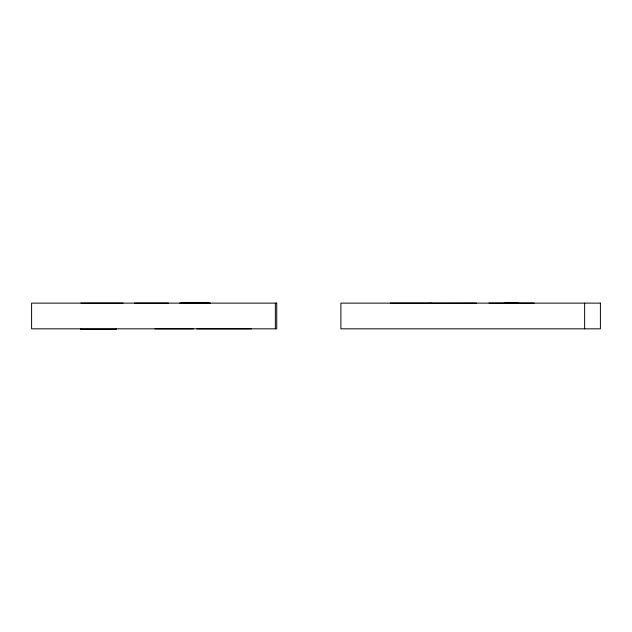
<?xml version="1.0" encoding="UTF-8"?>
<svg xmlns="http://www.w3.org/2000/svg" width="632" height="632" viewBox="0 0 632 632"><rect width="100%" height="100%" fill="white"/><g stroke="black" fill="none" stroke-linecap="round" stroke-linejoin="round"><path stroke-width="0.95" d="M430.25 303.202L476.338 303.123M584.655 303.123L584.655 328.83M534.206 303.123L504.771 303.123M518.461 303.123L489.026 303.123M431 303.123L390.244 303.123M275.362 303.123L275.362 328.83M251.307 328.83L196.971 328.83M210.535 303.123L181.108 303.123M209.168 303.123L179.733 303.123M193.226 328.83L154.99 328.83M168.412 303.123L134.561 303.123M123.082 303.123L80.959 303.123M116.288 328.83L116.288 329.248L80.596 329.248L80.596 328.83M276.737 303.123L31.6 303.123L31.6 328.83L276.737 328.83L276.737 303.123M600.4 303.123L340.893 303.123L340.893 328.83L600.4 328.83L600.4 303.123"/></g></svg>
